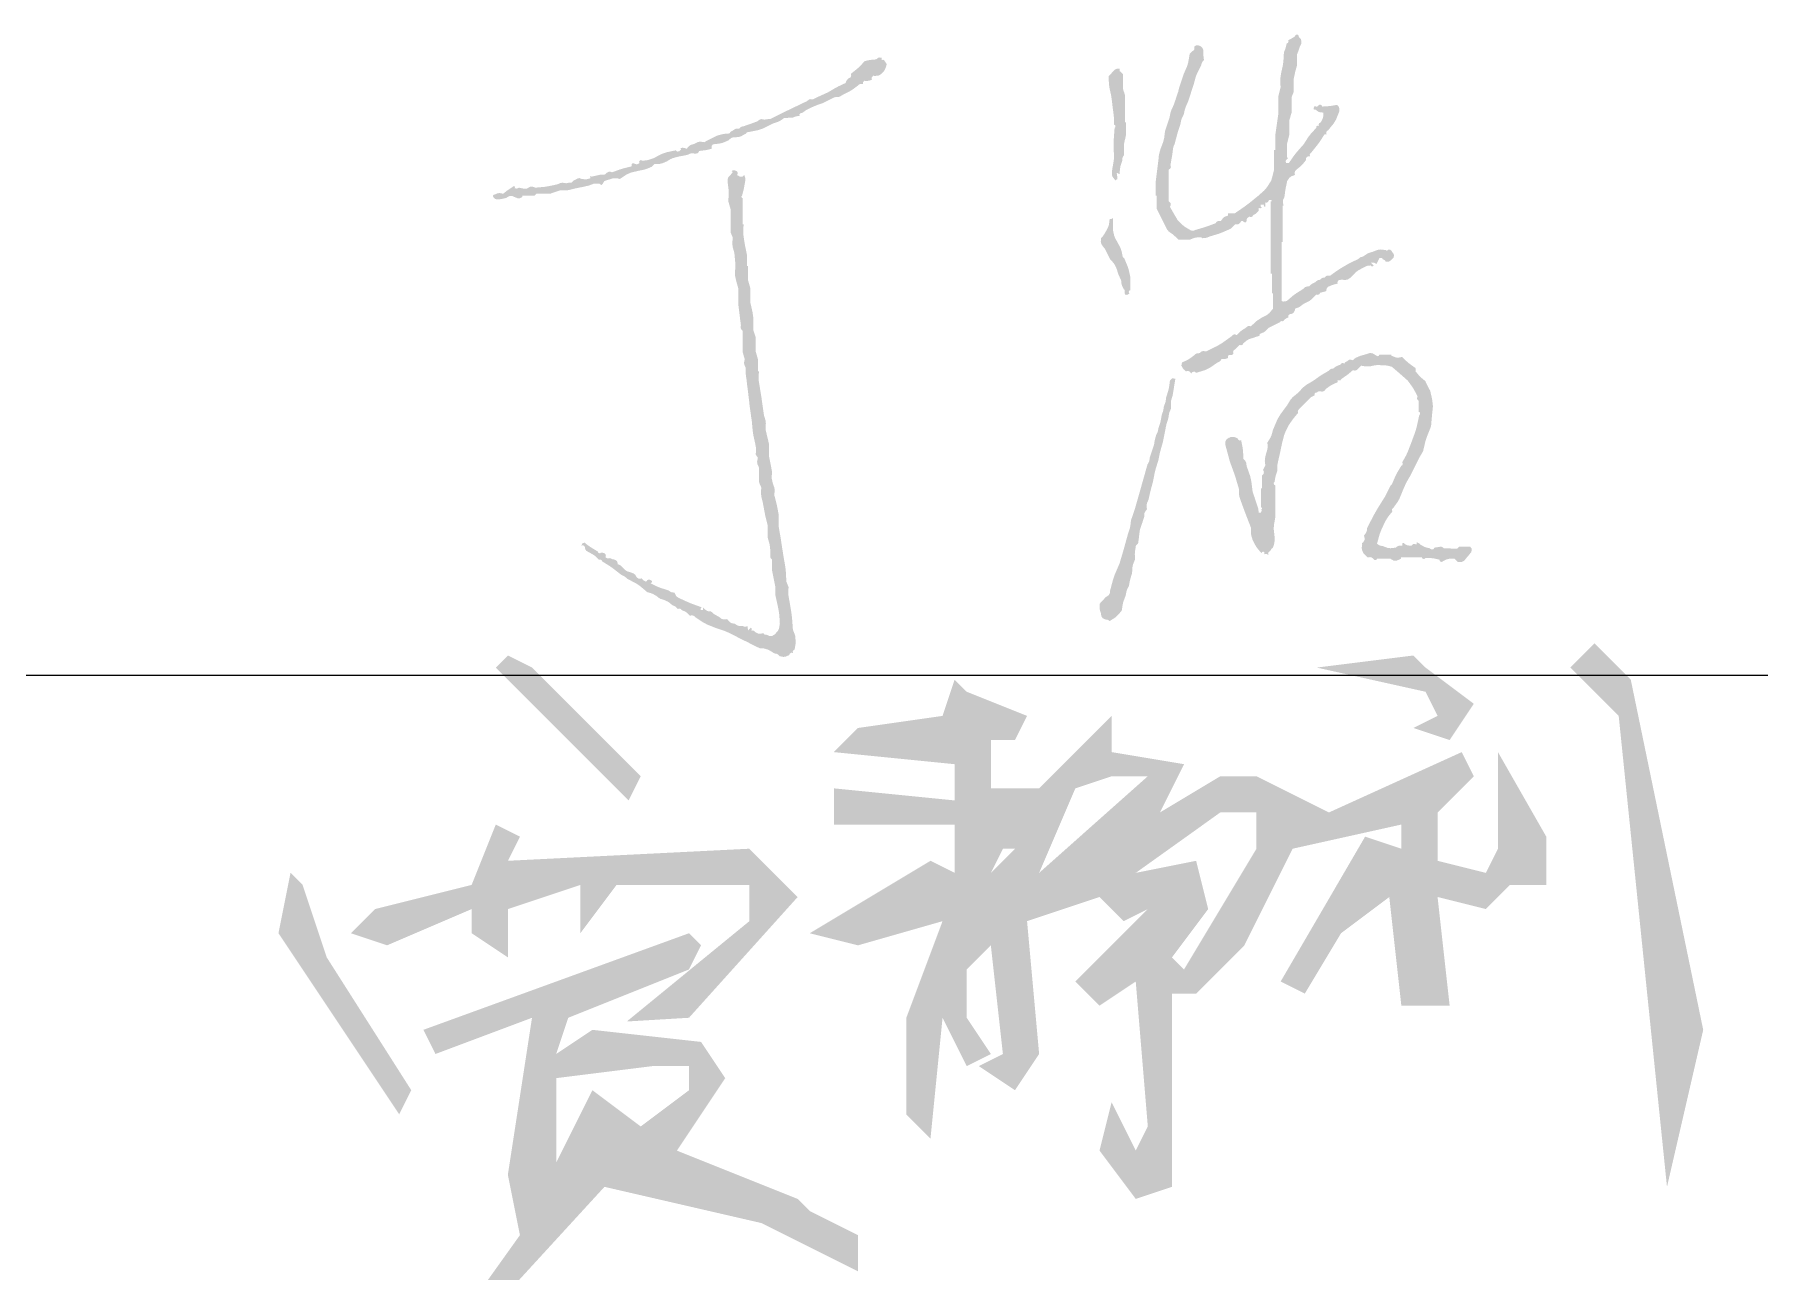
# Model space of a CAD drawing. Extents: x 6128144 to 12201635, y -1670122 to -706096.
# Drawn here: x 6399782 to 6401496, y -749982 to -748753 of the extents above; entities that cross this region are included whole.
import ezdxf

# ---------------------------------------------------------------- set-up
doc = ezdxf.new("R2010")
doc.units = 0
doc.header["$LTSCALE"] = 1000
doc.header["$MEASUREMENT"] = 0
doc.layers.get('0').update_dxf_attribs({"linetype": 'CONTINUOUS'})

msp = doc.modelspace()

# ---------------------------------------------------------------- hatches: boundary and pattern name
h = msp.add_hatch(color=256)
h.dxf.hatch_style = 1
h.paths.add_polyline_path([(6400455.1, -748866.3), (6400454.8, -748864.5), (6400455.1, -748863.3), (6400456.2, -748861.9), (6400462.5, -748861.2), (6400465.6, -748860.5), (6400471.5, -748858.1), (6400474, -748855.9), (6400475.8, -748855.1), (6400479.1, -748854.9), (6400482.5, -748854.5), (6400484.3, -748853.9), (6400487.3, -748852.1), (6400488.5, -748851.6), (6400489.1, -748851.1), (6400490, -748850), (6400500.8, -748847.9), (6400506.2, -748846.1), (6400516.1, -748841.2), (6400520.7, -748839.6), (6400523, -748838.5), (6400527, -748835.8), (6400530.5, -748835.6), (6400532.3, -748835.5), (6400535.7, -748835.3), (6400538.3, -748834.3), (6400539.6, -748834), (6400542.3, -748833.6), (6400542.1, -748832.2), (6400543.1, -748831), (6400544.5, -748830.9), (6400549.4, -748827.6), (6400552.1, -748826.2), (6400557.5, -748823.8), (6400560.5, -748822.6), (6400562.1, -748822.1), (6400565.1, -748821.1), (6400569.9, -748818.7), (6400572.3, -748817.5), (6400577.1, -748815.1), (6400580.8, -748814.9), (6400582.7, -748814.3), (6400585.8, -748812.4), (6400592.7, -748808.9), (6400596, -748806.8), (6400602.2, -748802), (6400603.5, -748802), (6400604.1, -748802), (6400605.4, -748802), (6400605.3, -748800.7), (6400605.6, -748799.8), (6400606.5, -748798.8), (6400609.6, -748798.9), (6400611.2, -748798.7), (6400614.2, -748797.7), (6400613.8, -748795.7), (6400615.4, -748793.8), (6400617.4, -748793.9), (6400620.5, -748793.7), (6400622.1, -748793), (6400624.5, -748791.1), (6400626.4, -748788.8), (6400627.2, -748787.4), (6400628.3, -748784.6), (6400628.8, -748782.7), (6400628.5, -748781.3), (6400627.2, -748779.7), (6400626.5, -748778.4), (6400625.4, -748777.9), (6400624, -748778.1), (6400624, -748777.2), (6400624, -748776.8), (6400624, -748775.9), (6400621.7, -748775.6), (6400620.2, -748776), (6400618.5, -748777.5), (6400613.9, -748777.9), (6400611.6, -748778.2), (6400607.1, -748779.2), (6400602, -748784.6), (6400599.3, -748787.1), (6400593.5, -748791.7), (6400593.6, -748793.9), (6400592.7, -748795.6), (6400590.7, -748796.6), (6400589.4, -748798.1), (6400588.8, -748799), (6400588, -748801), (6400580.9, -748804.3), (6400577.4, -748806.2), (6400570.6, -748810.2), (6400564.5, -748813), (6400561.4, -748814.4), (6400555.3, -748817.3), (6400553.1, -748817), (6400551.6, -748817.4), (6400549.9, -748818.9), (6400535.1, -748826), (6400527.6, -748829.6), (6400512.9, -748836.9), (6400510.7, -748836.9), (6400509.6, -748837), (6400507.4, -748837.4), (6400504.6, -748836.8), (6400502.6, -748837.3), (6400500.3, -748839.1), (6400494.9, -748841.1), (6400492.2, -748842), (6400486.7, -748844), (6400484.8, -748844.3), (6400483.8, -748844.8), (6400482.4, -748846.2), (6400479.6, -748846.3), (6400478.1, -748846.8), (6400475.8, -748848.3), (6400474.3, -748849.1), (6400473.6, -748849.7), (6400472.6, -748851.1), (6400467.7, -748851.5), (6400465.3, -748851.9), (6400460.6, -748853.2), (6400455.4, -748855.8), (6400452.7, -748857.1), (6400447.5, -748859.8), (6400443.6, -748859.2), (6400441.3, -748859.6), (6400437.7, -748861.4), (6400434.3, -748862.5), (6400432.5, -748863.6), (6400430.1, -748866.3), (6400427.6, -748865.5), (6400426.1, -748865.3), (6400423.6, -748865.8), (6400424.2, -748865.9), (6400424.5, -748866.9), (6400424.1, -748867.4), (6400422.8, -748868.9), (6400420.8, -748869.1), (6400419.2, -748867.9), (6400410.2, -748869.8), (6400405.6, -748871.3), (6400397.4, -748875.6), (6400392.8, -748877.2), (6400390.3, -748877.8), (6400385.4, -748878.3), (6400385.4, -748877.8), (6400384.8, -748877.5), (6400384.3, -748877.7), (6400383.3, -748878.2), (6400382.8, -748879.4), (6400383.3, -748880.5), (6400381.4, -748881.6), (6400379.9, -748881.7), (6400377.8, -748881), (6400377, -748880.7), (6400376.2, -748880.9), (6400375.6, -748881.5), (6400375.6, -748882.4), (6400375.6, -748882.9), (6400375.6, -748883.7), (6400367.7, -748885.7), (6400363.7, -748886.9), (6400356, -748889.7), (6400354, -748889), (6400352.5, -748889.2), (6400350.6, -748890.3), (6400348.9, -748891.8), (6400347.4, -748892.2), (6400345.1, -748891.9), (6400341.2, -748892.8), (6400339.3, -748893.2), (6400335.3, -748894.1), (6400335.1, -748893.6), (6400334.7, -748893.5), (6400334.2, -748893.5), (6400334.2, -748894.4), (6400334.2, -748894.8), (6400334.2, -748895.7), (6400330.9, -748896.6), (6400329, -748896.7), (6400325.5, -748896.3), (6400323.5, -748895.5), (6400322, -748895.7), (6400320.1, -748896.8), (6400318.1, -748897.7), (6400317.2, -748898.4), (6400315.7, -748900.1), (6400313.5, -748900.1), (6400312.4, -748900.2), (6400310.3, -748900.6), (6400306.8, -748900.1), (6400304.8, -748900.3), (6400301.6, -748901.7), (6400293, -748903.5), (6400288.6, -748904.2), (6400279.8, -748905), (6400276.5, -748903.9), (6400274.1, -748904.2), (6400271.1, -748906.1), (6400268, -748905.9), (6400266.5, -748905.6), (6400263.5, -748905), (6400261.9, -748905.7), (6400260.8, -748905.9), (6400259.1, -748905.5), (6400259.4, -748904.7), (6400259.2, -748903.9), (6400258.6, -748903.3), (6400254.1, -748906.2), (6400251.9, -748907.7), (6400247.7, -748911), (6400244.2, -748910.3), (6400242.1, -748910.6), (6400238.9, -748912), (6400238, -748912.2), (6400237.4, -748913.3), (6400237.9, -748914.2), (6400238.7, -748915.1), (6400239.2, -748915.5), (6400240, -748916.4), (6400244.2, -748916.5), (6400246.3, -748916.2), (6400250.4, -748915.3), (6400253.8, -748913.4), (6400256.6, -748913.2), (6400260.2, -748914.8), (6400262.7, -748915.7), (6400264.4, -748915.5), (6400266.7, -748914.2), (6400266.7, -748913.8), (6400266.7, -748913.6), (6400266.7, -748913.1), (6400271.5, -748913.1), (6400273.9, -748913.1), (6400278.7, -748913.1), (6400279.6, -748912.3), (6400280, -748911.8), (6400280.9, -748911), (6400286.3, -748911), (6400289, -748911), (6400294.5, -748911), (6400298.4, -748909.6), (6400300.4, -748909), (6400304.3, -748907.7), (6400309.8, -748907.8), (6400312.6, -748907.4), (6400317.9, -748906.1), (6400324, -748904.8), (6400327.1, -748904.2), (6400333.2, -748902.8), (6400337.3, -748901.2), (6400339.7, -748900.9), (6400344.1, -748901.2), (6400344.4, -748902), (6400345.6, -748902.3), (6400346.2, -748901.7), (6400347.1, -748900.4), (6400347.5, -748899.7), (6400348.4, -748898.4), (6400351.7, -748897.3), (6400353.3, -748896.8), (6400356.6, -748895.7), (6400359.4, -748895.6), (6400360.9, -748895.7), (6400363.7, -748896.3), (6400370.6, -748891.8), (6400374.7, -748890), (6400382.7, -748888.1), (6400387.9, -748887.1), (6400390.4, -748886.3), (6400395.2, -748884.3), (6400396.3, -748883.2), (6400396.9, -748882.6), (6400398, -748881.5), (6400403.1, -748881.4), (6400405.8, -748880.8), (6400410.5, -748878.8), (6400414.1, -748876.6), (6400416.2, -748875.7), (6400420.3, -748874.5), (6400424.6, -748873.6), (6400426.8, -748873.2), (6400431.2, -748872.3), (6400434, -748871), (6400435.8, -748870.8), (6400438.8, -748871.2), (6400440.7, -748870.9), (6400441.7, -748870.1), (6400442.6, -748868.5), (6400447.7, -748867.9), (6400450.2, -748867.5)])
h.paths.add_polyline_path([(6400488.3, -748963.5), (6400487.3, -748957.8), (6400486.4, -748951.3), (6400486.3, -748948), (6400486.7, -748941.5), (6400486.3, -748941.5), (6400485.6, -748941.5), (6400485.6, -748931), (6400485.6, -748925.8), (6400485.6, -748915.3), (6400484.8, -748915), (6400484.5, -748913.8), (6400485.1, -748913.1), (6400486.7, -748907.1), (6400487.3, -748904), (6400488.4, -748897.9), (6400488.4, -748895.7), (6400488.1, -748894.5), (6400487.3, -748892.4), (6400485.5, -748894), (6400483.3, -748894.2), (6400481.3, -748893), (6400480.6, -748892.8), (6400480.3, -748891.9), (6400480.7, -748891.4), (6400480.7, -748889.8), (6400480, -748888.7), (6400478.6, -748888.1), (6400477.1, -748887.6), (6400476, -748887.8), (6400474.7, -748888.6), (6400475.4, -748888.8), (6400475.7, -748889.7), (6400475.3, -748890.3), (6400473.9, -748892.1), (6400473.1, -748893), (6400471.5, -748894.6), (6400470.8, -748896.7), (6400470.7, -748897.9), (6400470.9, -748900.1), (6400471.8, -748907.4), (6400471.9, -748911.2), (6400471.5, -748918.6), (6400472.4, -748921.6), (6400472.8, -748923.2), (6400473.7, -748926.2), (6400473.7, -748935.4), (6400473.7, -748939.9), (6400473.7, -748949.1), (6400474.5, -748951.3), (6400475, -748952.3), (6400475.8, -748954.5), (6400475.5, -748960.6), (6400475.8, -748963.9), (6400477.5, -748969.8), (6400478.3, -748978.4), (6400478.5, -748982.8), (6400478, -748991.6), (6400479.1, -748996.8), (6400479.8, -748999.5), (6400481.3, -749004.6), (6400481.3, -749010.7), (6400481.3, -749013.8), (6400481.3, -749019.9), (6400481.5, -749021.6), (6400481.6, -749022.5), (6400481.8, -749024.2), (6400482.7, -749031.2), (6400483.1, -749034.7), (6400484, -749041.7), (6400483.6, -749043.9), (6400484.1, -749045.4), (6400485.6, -749047.1), (6400485.6, -749055.4), (6400485.6, -749059.5), (6400485.6, -749067.8), (6400486.5, -749070.8), (6400486.9, -749072.4), (6400487.8, -749075.4), (6400487.1, -749078.9), (6400487.4, -749081), (6400488.9, -749084.1), (6400488.9, -749086.7), (6400488.9, -749088), (6400488.9, -749090.7), (6400489.1, -749092.4), (6400489.2, -749093.3), (6400489.5, -749095), (6400490.3, -749102), (6400490.8, -749105.5), (6400491.6, -749112.4), (6400492.1, -749116.4), (6400492.3, -749118.3), (6400492.7, -749122.2), (6400493.6, -749128.3), (6400494, -749131.4), (6400494.9, -749137.5), (6400495.7, -749146.3), (6400496.3, -749150.7), (6400498.2, -749159.3), (6400499, -749163.6), (6400499.1, -749165.8), (6400498.7, -749170.2), (6400499.6, -749171.5), (6400500, -749172.1), (6400500.9, -749173.4), (6400500.1, -749177.3), (6400500.4, -749179.6), (6400502, -749183.2), (6400502, -749188.9), (6400502, -749191.7), (6400502, -749197.4), (6400502.8, -749199.6), (6400503.3, -749200.7), (6400504.2, -749202.8), (6400504, -749209), (6400504.3, -749212.1), (6400505.8, -749218.1), (6400507.5, -749227.3), (6400508.4, -749231.9), (6400510.7, -749241), (6400510.7, -749245.8), (6400510.7, -749248.2), (6400510.7, -749252.9), (6400512.5, -749259.3), (6400513, -749262.7), (6400513.4, -749269.3), (6400513.1, -749271.5), (6400513.5, -749273), (6400515, -749274.7), (6400515, -749279.1), (6400515, -749281.3), (6400515, -749285.6), (6400516.3, -749292.2), (6400517, -749295.4), (6400518.3, -749302), (6400518.1, -749308.1), (6400518.5, -749311.2), (6400519.9, -749317.2), (6400521.6, -749325.6), (6400522.2, -749329.9), (6400522.7, -749338.4), (6400521.9, -749343), (6400520.8, -749345.3), (6400517.8, -749348.8), (6400515, -749350.5), (6400512.6, -749350.6), (6400509.6, -749349.3), (6400508.1, -749349.3), (6400507.2, -749348.8), (6400506.3, -749347.7), (6400503.1, -749348.3), (6400501.1, -749348.1), (6400498.2, -749346.6), (6400497.2, -749345.4), (6400495.8, -749345), (6400494.4, -749345.5), (6400494.9, -749344.3), (6400494.7, -749343.2), (6400493.8, -749342.3), (6400492.7, -749343.3), (6400492.2, -749343.9), (6400491.1, -749345), (6400490.9, -749343.4), (6400490.8, -749342.7), (6400490.4, -749340.5), (6400489.2, -749341.2), (6400487.7, -749341.3), (6400485.6, -749340.6), (6400482.5, -749340.6), (6400480.7, -749340.1), (6400478, -749338.4), (6400474.9, -749337.8), (6400473.2, -749336.9), (6400470.9, -749334.6), (6400470.8, -749334), (6400469.8, -749333.7), (6400469.3, -749334.1), (6400466.3, -749333.9), (6400464.6, -749333.3), (6400462.2, -749331.4), (6400458.7, -749329.6), (6400457, -749328.5), (6400454.1, -749325.9), (6400451.8, -749326), (6400450.5, -749325.6), (6400448.6, -749324.3), (6400447.7, -749323.4), (6400447.3, -749323), (6400446.4, -749322.1), (6400446.4, -749323.2), (6400446.4, -749323.7), (6400446.4, -749324.8), (6400445.6, -749324.8), (6400445.1, -749324.8), (6400444.3, -749324.8), (6400443.8, -749323.7), (6400444.3, -749322.6), (6400445.3, -749322.1), (6400435.6, -749318.6), (6400430.8, -749316.6), (6400421.4, -749312.3), (6400419.7, -749310.7), (6400419, -749309.6), (6400418.1, -749307.4), (6400415.6, -749307.2), (6400414.2, -749306.7), (6400412.1, -749305.2), (6400404.7, -749302.9), (6400401.1, -749301.5), (6400394.2, -749298.1), (6400395.2, -749297.6), (6400395.7, -749296.5), (6400395.2, -749295.4), (6400393.6, -749294.7), (6400392.6, -749294.5), (6400390.9, -749294.9), (6400390.7, -749295.8), (6400389.6, -749296.4), (6400388.7, -749296), (6400387.2, -749295.2), (6400386.5, -749294.6), (6400385.4, -749293.2), (6400383.5, -749293.7), (6400382.1, -749293.4), (6400380.5, -749292.2), (6400378.9, -749289.6), (6400377.4, -749288.4), (6400374.5, -749287.3), (6400371.2, -749286.3), (6400369.5, -749285.3), (6400366.9, -749282.9), (6400365.1, -749280.9), (6400363.9, -749280.1), (6400361.5, -749279.1), (6400361.3, -749277), (6400360.5, -749275.8), (6400358.8, -749274.7), (6400356.7, -749274.3), (6400355.7, -749273.9), (6400353.9, -749273.1), (6400352.1, -749273.4), (6400351.1, -749273.3), (6400349.5, -749272.5), (6400349.8, -749270.8), (6400349.5, -749269.6), (6400348.4, -749268.2), (6400347.1, -749267.9), (6400346.5, -749267.8), (6400345.1, -749267.6), (6400344, -749268.4), (6400342.3, -749267.9), (6400341.9, -749266.6), (6400337, -749263.7), (6400334.6, -749262.2), (6400329.9, -749258.9), (6400328.8, -749257.8), (6400326.8, -749258.1), (6400326.1, -749259.5), (6400325.7, -749259.7), (6400325.5, -749260.1), (6400325.5, -749260.6), (6400326.9, -749260.4), (6400327.8, -749260.7), (6400328.8, -749261.7), (6400329.3, -749264.3), (6400330.3, -749265.8), (6400332.6, -749267.1), (6400337.1, -749269.6), (6400339.3, -749271.1), (6400343, -749274.7), (6400344.4, -749274.5), (6400345.6, -749275.1), (6400346.2, -749276.4), (6400353.9, -749281.2), (6400357.6, -749283.9), (6400364.7, -749289.4), (6400367.5, -749290.9), (6400368.9, -749291.7), (6400371.3, -749293.8), (6400379.6, -749298.1), (6400383.6, -749300.8), (6400390.9, -749306.9), (6400394.7, -749308), (6400396.6, -749308.8), (6400400.1, -749310.7), (6400402.6, -749312.8), (6400404.1, -749313.6), (6400407.2, -749314.5), (6400411, -749316.2), (6400412.8, -749317.3), (6400415.9, -749319.9), (6400418.4, -749321), (6400419.5, -749321.8), (6400421.4, -749323.7), (6400422.9, -749323.2), (6400424.2, -749323.6), (6400425.2, -749324.8), (6400428.8, -749326.3), (6400430.6, -749327.5), (6400433.4, -749330.3), (6400435.6, -749330), (6400437.1, -749330.4), (6400438.8, -749331.9), (6400446.2, -749336.8), (6400450.2, -749339), (6400458.4, -749342.3), (6400468.3, -749345.7), (6400473.1, -749347.8), (6400482.4, -749352.6), (6400490.7, -749356.7), (6400494.8, -749358.8), (6400503.1, -749362.9), (6400506.1, -749362.8), (6400507.8, -749363.1), (6400510.7, -749364), (6400513.4, -749365.4), (6400514.7, -749366.2), (6400517.2, -749367.8), (6400519.6, -749368.2), (6400520.9, -749368.9), (6400522.7, -749370.6), (6400526.3, -749371.3), (6400528.5, -749371), (6400531.9, -749369.5), (6400532.7, -749367.9), (6400534, -749367.2), (6400535.7, -749367.3), (6400535.5, -749365.9), (6400536.1, -749364.7), (6400537.4, -749364), (6400538.3, -749358.4), (6400538.4, -749355.5), (6400537.9, -749349.9), (6400537, -749347.7), (6400536.6, -749346.6), (6400535.7, -749344.4), (6400534.8, -749332.2), (6400534, -749326.1), (6400531.9, -749313.9), (6400531.1, -749309.2), (6400531, -749306.7), (6400531.4, -749302), (6400530.5, -749299.8), (6400530.1, -749298.7), (6400529.2, -749296.5), (6400528.7, -749286.9), (6400528.2, -749282), (6400526.5, -749272.5), (6400524.6, -749260.3), (6400523.7, -749254.2), (6400521.6, -749242.1), (6400521.6, -749237.3), (6400521.6, -749234.9), (6400521.6, -749230.1), (6400520.1, -749222.2), (6400519.2, -749218.2), (6400517.2, -749210.5), (6400517.6, -749205.6), (6400517.2, -749203), (6400515.6, -749198.5), (6400514.7, -749194.2), (6400514.6, -749191.9), (6400515, -749187.6), (6400513.8, -749181.1), (6400513.1, -749177.8), (6400511.8, -749171.3), (6400511.8, -749166.5), (6400511.8, -749164.1), (6400511.8, -749159.3), (6400510.5, -749153.6), (6400509.8, -749150.8), (6400508.5, -749145.1), (6400508.8, -749139.4), (6400508.5, -749136.4), (6400506.9, -749131), (6400505.2, -749119.2), (6400504.4, -749113.3), (6400502.5, -749101.6), (6400501.6, -749096), (6400501.5, -749093), (6400502, -749087.4), (6400501.5, -749087.4), (6400500.9, -749087.4), (6400500.9, -749082.6), (6400500.9, -749080.2), (6400500.9, -749075.4), (6400500, -749072.4), (6400499.6, -749070.8), (6400498.7, -749067.8), (6400498.7, -749062.1), (6400498.7, -749059.3), (6400498.7, -749053.6), (6400497.8, -749051), (6400497.4, -749049.7), (6400496.5, -749047.1), (6400496.5, -749042.3), (6400496.5, -749039.9), (6400496.5, -749035.1), (6400495.5, -749028.5), (6400494.8, -749025.3), (6400493.3, -749018.8), (6400493.3, -749013.1), (6400493.3, -749010.3), (6400493.3, -749004.6), (6400492.4, -749001.6), (6400492, -749000), (6400491.1, -748997), (6400491.1, -748991.3), (6400491.1, -748988.5), (6400491.1, -748982.8), (6400490.6, -748982.8), (6400490, -748982.8), (6400490, -748978.5), (6400490, -748976.3), (6400490, -748971.9), (6400488.9, -748966.3)])
h.paths.add_polyline_path([(6400899, -749175.6), (6400900.4, -749168.6), (6400901.3, -749165.1), (6400903.3, -749158.2), (6400904.2, -749153.8), (6400904.6, -749151.7), (6400905.5, -749147.3), (6400906.5, -749142), (6400907.1, -749139.4), (6400908.8, -749134.2), (6400909.4, -749130.2), (6400909.9, -749128.2), (6400911.5, -749124.4), (6400911.3, -749119.2), (6400911.6, -749116.4), (6400913.1, -749111.4), (6400914.2, -749104.8), (6400914.7, -749101.6), (6400915.8, -749095), (6400914.6, -749094.7), (6400913.9, -749094.6), (6400912.6, -749094.5), (6400911.7, -749095.3), (6400911.3, -749095.8), (6400910.4, -749096.7), (6400909.5, -749103.5), (6400908.7, -749106.9), (6400906.6, -749113.5), (6400906.2, -749117.1), (6400905.7, -749118.9), (6400904.4, -749122.2), (6400903.9, -749125.8), (6400903.4, -749127.6), (6400902.2, -749131), (6400901.3, -749136.3), (6400900.7, -749138.9), (6400899, -749144), (6400898.5, -749146.7), (6400898, -749148.1), (6400896.8, -749150.6), (6400895.7, -749154.4), (6400895.2, -749156.4), (6400894.6, -749160.4), (6400892.9, -749165.6), (6400892, -749168.2), (6400890.3, -749173.4), (6400890, -749176.2), (6400889.5, -749177.6), (6400888.1, -749180), (6400883.3, -749197), (6400880.9, -749205.5), (6400876.1, -749222.4), (6400874.4, -749227.7), (6400873.5, -749230.3), (6400871.7, -749235.5), (6400871.1, -749240.6), (6400870.6, -749243.2), (6400869, -749248), (6400865.6, -749260.3), (6400863.9, -749266.4), (6400860.3, -749278.5), (6400855.8, -749288.9), (6400853.9, -749294.3), (6400851, -749305.2), (6400850.6, -749308.3), (6400849.4, -749310.1), (6400846.7, -749311.8), (6400844.3, -749314.4), (6400843.1, -749315.7), (6400840.7, -749318.3), (6400840.4, -749322.2), (6400840.7, -749324.3), (6400841.8, -749328.1), (6400842.3, -749331), (6400843.5, -749332.7), (6400846.1, -749334.1), (6400848, -749334.2), (6400849, -749334.6), (6400850.5, -749335.7), (6400855.8, -749332.3), (6400858.3, -749330.1), (6400862.5, -749325.4), (6400863.4, -749319.4), (6400864.1, -749316.4), (6400866.3, -749310.7), (6400867.1, -749306.6), (6400867.7, -749304.6), (6400869.6, -749300.9), (6400870.6, -749295.6), (6400871.3, -749293), (6400872.8, -749287.8), (6400873.1, -749282.5), (6400873.6, -749279.7), (6400875.6, -749274.7), (6400875.5, -749269), (6400875.7, -749266.2), (6400876.6, -749260.6), (6400877.5, -749259.7), (6400877.9, -749259.3), (6400878.8, -749258.4), (6400879.5, -749253.2), (6400879.8, -749250.6), (6400880.5, -749245.3), (6400882.2, -749240.1), (6400883.1, -749237.5), (6400884.8, -749232.3), (6400884.9, -749229), (6400885.6, -749227.2), (6400887.5, -749224.6), (6400887.2, -749220.7), (6400887.6, -749218.5), (6400889.2, -749214.8), (6400890.7, -749207.8), (6400891.6, -749204.3), (6400893.5, -749197.4), (6400895.2, -749188.6), (6400896.3, -749184.2)])
h.paths.add_polyline_path([(6401015, -749233.3), (6401015, -749220.3), (6401015, -749213.7), (6401015, -749200.7), (6401013.8, -749200), (6401013.5, -749198.4), (6401014.4, -749197.4), (6401015.1, -749193), (6401015.7, -749190.7), (6401017.1, -749186.5), (6401017.1, -749182.1), (6401017.3, -749179.9), (6401018.2, -749175.6), (6401019.8, -749168.6), (6401020.5, -749165.2), (6401022, -749158.2), (6401023.9, -749151), (6401025.3, -749147.4), (6401028.6, -749140.8), (6401032.1, -749135.8), (6401033.9, -749133.4), (6401037.8, -749128.8), (6401037.5, -749127.5), (6401037.6, -749126.6), (6401038.4, -749125.5), (6401043.4, -749120.5), (6401045.9, -749118), (6401050.9, -749113), (6401052.2, -749112.3), (6401052.9, -749112), (6401054.2, -749111.4), (6401054, -749110), (6401055, -749108.8), (6401056.3, -749108.6), (6401057.3, -749107.7), (6401058.2, -749107.4), (6401059.6, -749107.5), (6401062.2, -749107.6), (6401063.9, -749106.8), (6401065.6, -749104.8), (6401069.9, -749101.8), (6401072.2, -749100.5), (6401077, -749098.3), (6401077, -749097.4), (6401077, -749097), (6401077, -749096.1), (6401078.5, -749096.6), (6401079.9, -749096.3), (6401080.9, -749095), (6401085.6, -749091.8), (6401087.9, -749090.1), (6401092.3, -749086.3), (6401094.2, -749086.8), (6401095.6, -749086.5), (6401097.2, -749085.2), (6401098.5, -749083.9), (6401099.2, -749083.3), (6401100.5, -749081.9), (6401104.1, -749082.5), (6401106, -749082.6), (6401109.7, -749082.5), (6401114, -749081.5), (6401116.2, -749081.3), (6401120.6, -749081.4), (6401124.8, -749081.6), (6401126.9, -749081.9), (6401131, -749083), (6401137.3, -749088.4), (6401140.5, -749091.2), (6401146.7, -749096.7), (6401151.1, -749102.7), (6401153.1, -749105.9), (6401156.5, -749112.4), (6401155.9, -749114.1), (6401156.3, -749115.7), (6401157.6, -749116.8), (6401157.6, -749121.2), (6401157.6, -749123.3), (6401157.6, -749127.7), (6401158.8, -749128.3), (6401159.1, -749130), (6401158.2, -749131), (6401155.6, -749143), (6401153.8, -749148.9), (6401149.5, -749160.4), (6401146.7, -749167.6), (6401145.1, -749171.1), (6401141.3, -749177.8), (6401141.8, -749179.3), (6401141.4, -749180.6), (6401140.2, -749181.6), (6401136.5, -749187.7), (6401134.8, -749190.9), (6401132, -749197.4), (6401131.5, -749198.9), (6401131, -749199.6), (6401129.9, -749200.7), (6401127.7, -749205), (6401126.6, -749207.2), (6401124.4, -749211.6), (6401116.7, -749223.9), (6401113.1, -749230.2), (6401106.4, -749243.1), (6401106, -749246.4), (6401105.2, -749248.1), (6401103.2, -749250.8), (6401104, -749253.5), (6401103.7, -749255.4), (6401102.1, -749257.8), (6401101.4, -749258), (6401101.1, -749258.9), (6401101.5, -749259.5), (6401101, -749263), (6401101.3, -749265), (6401102.6, -749268.2), (6401104.4, -749269.9), (6401105.2, -749270.8), (6401107, -749272.5), (6401109.4, -749272.1), (6401111.1, -749272.6), (6401113, -749274.2), (6401114, -749275.1), (6401115.6, -749274.8), (6401116.2, -749273.6), (6401121.5, -749273.6), (6401124.1, -749273.6), (6401129.3, -749273.6), (6401132.7, -749275.6), (6401135.5, -749275.7), (6401139.1, -749274.2), (6401139.8, -749273.8), (6401140.1, -749273.3), (6401140.2, -749272.5), (6401148.5, -749272.5), (6401152.6, -749272.5), (6401160.9, -749272.5), (6401161.5, -749273.7), (6401163.2, -749274), (6401164.2, -749273.1), (6401169.9, -749273.1), (6401172.8, -749273.4), (6401178.3, -749274.7), (6401178.6, -749275.9), (6401179.3, -749276.7), (6401180.5, -749276.9), (6401185.1, -749274.5), (6401187.9, -749273.8), (6401193, -749273.6), (6401194.3, -749274.9), (6401195, -749275.6), (6401196.3, -749276.9), (6401198.9, -749277.1), (6401200.4, -749276.9), (6401202.8, -749275.8), (6401205.6, -749272.3), (6401207.1, -749270.6), (6401209.9, -749267.1), (6401210.4, -749264.9), (6401210.1, -749263.5), (6401208.8, -749261.7), (6401204.5, -749261.7), (6401202.3, -749261.7), (6401197.9, -749261.7), (6401197.1, -749262.5), (6401196.6, -749263), (6401195.8, -749263.8), (6401190.5, -749263.6), (6401187.9, -749263.5), (6401182.7, -749263.3), (6401180.9, -749262), (6401179.4, -749261.7), (6401177.2, -749262.2), (6401175.7, -749262.3), (6401174.9, -749262.4), (6401173.4, -749262.7), (6401172.2, -749264.3), (6401170.1, -749264.5), (6401168.5, -749263.3), (6401164.9, -749262.5), (6401163.1, -749261.8), (6401159.8, -749260), (6401158.3, -749258.6), (6401157.4, -749258.1), (6401155.5, -749257.3), (6401155.5, -749258.2), (6401155.5, -749258.6), (6401155.5, -749259.5), (6401154.2, -749259.2), (6401153.5, -749259.1), (6401152.2, -749258.9), (6401151.5, -749259.6), (6401151.2, -749259.9), (6401150.6, -749260.6), (6401147.7, -749260.6), (6401146.1, -749260.3), (6401143.5, -749258.9), (6401142.9, -749258.2), (6401142.1, -749258), (6401141.3, -749258.4), (6401141.3, -749259.3), (6401141.3, -749259.7), (6401141.3, -749260.6), (6401138.5, -749260.6), (6401137, -749261.1), (6401134.8, -749262.7), (6401129.5, -749263.3), (6401126.6, -749262.9), (6401121.7, -749261.1), (6401119.4, -749260.7), (6401118.2, -749260.2), (6401116.2, -749258.9), (6401118.7, -749249.7), (6401120.4, -749245.2), (6401124.4, -749236.6), (6401126.9, -749232.5), (6401128.4, -749230.5), (6401131.5, -749226.8), (6401131, -749225.3), (6401131.4, -749224), (6401132.6, -749223), (6401136.8, -749217.1), (6401138.6, -749213.9), (6401141.3, -749207.2), (6401144.2, -749200.5), (6401145.8, -749197.2), (6401149.5, -749190.9), (6401151.6, -749186.5), (6401152.7, -749184.3), (6401154.9, -749180), (6401157.6, -749174.7), (6401159, -749172), (6401162, -749166.9), (6401164.3, -749157.1), (6401165.9, -749152.3), (6401169.6, -749142.9), (6401170, -749141.2), (6401170.1, -749140.3), (6401170.2, -749138.6), (6401170.8, -749132), (6401171.1, -749128.8), (6401171.8, -749122.2), (6401171.1, -749116.1), (6401170.5, -749113), (6401169.1, -749107), (6401167.1, -749103.1), (6401166.1, -749101.1), (6401164.2, -749097.2), (6401159.9, -749093.6), (6401157.9, -749091.6), (6401154.4, -749087.4), (6401154.8, -749085.6), (6401154.3, -749084.1), (6401152.7, -749083), (6401147.9, -749079.5), (6401145.6, -749077.5), (6401141.3, -749073.2), (6401137.2, -749074), (6401134.8, -749073.7), (6401130.3, -749071.9), (6401130.4, -749071.1), (6401125.6, -749071.1), (6401123.2, -749071.1), (6401118.4, -749071.1), (6401117.8, -749072.2), (6401116.1, -749072.5), (6401115.2, -749071.6), (6401111.8, -749069.6), (6401109.1, -749069.3), (6401105.4, -749070.5), (6401101.4, -749071.6), (6401099.4, -749072.2), (6401095.6, -749073.8), (6401094.1, -749074.7), (6401093.5, -749075.3), (6401092.3, -749076.5), (6401089.9, -749075.8), (6401088.3, -749076.1), (6401086.3, -749077.6), (6401085, -749078.2), (6401084.4, -749078.7), (6401083.6, -749079.8), (6401082.1, -749079.2), (6401080.8, -749079.6), (6401079.8, -749080.9), (6401076.7, -749082), (6401075.3, -749082.7), (6401072.7, -749084.7), (6401070.8, -749085), (6401069.7, -749085.5), (6401068.3, -749086.9), (6401062.1, -749090.5), (6401059, -749092.5), (6401053.1, -749096.7), (6401046.2, -749100.8), (6401042.9, -749103.4), (6401037.3, -749109.2), (6401032.4, -749113.2), (6401030.2, -749115.7), (6401026.9, -749121.2), (6401020.2, -749130.2), (6401017.2, -749135.3), (6401012.8, -749145.7), (6401011.4, -749150.9), (6401010.2, -749153.6), (6401007.3, -749158.2), (6401007.5, -749163), (6401007.1, -749165.5), (6401005.7, -749170.2), (6401004.8, -749174.4), (6401004.7, -749176.7), (6401005.2, -749181.1), (6401004.3, -749182.8), (6401003.9, -749183.7), (6401003, -749185.4), (6401003.8, -749187.5), (6401003.5, -749189.3), (6401001.9, -749190.9), (6401001.9, -749196.1), (6401001.9, -749198.7), (6401001.9, -749203.9), (6401000.8, -749203.9), (6401000.8, -749211.3), (6401000.8, -749215), (6401000.8, -749222.4), (6401001.6, -749222.8), (6401001.9, -749224), (6401001.3, -749224.6), (6401001.5, -749225.9), (6401001.3, -749226.7), (6401000.8, -749227.9), (6400999.9, -749227.9), (6400999.5, -749227.9), (6400998.6, -749227.9), (6400998.3, -749224.8), (6400998, -749223.2), (6400997, -749220.3), (6400995.2, -749215), (6400994.4, -749212.4), (6400992.6, -749207.2), (6400991.3, -749196.8), (6400990.1, -749191.5), (6400986.6, -749181.6), (6400986.3, -749178.5), (6400985.5, -749176.8), (6400983.4, -749174.5), (6400983.1, -749167.1), (6400982.6, -749163.3), (6400981.2, -749156), (6400979.8, -749156.3), (6400978.6, -749155.7), (6400977.9, -749154.4), (6400975.1, -749153), (6400973.4, -749152.6), (6400970.3, -749152.7), (6400970.3, -749153.2), (6400969.6, -749153.5), (6400969.2, -749153.3), (6400966.6, -749155.2), (6400965.6, -749157.2), (6400965.4, -749160.4), (6400967.2, -749166.9), (6400968.1, -749170.2), (6400969.8, -749176.7), (6400973.8, -749187.7), (6400975.7, -749193.3), (6400979, -749204.5), (6400979, -749209.1), (6400979.3, -749211.5), (6400980.7, -749215.9), (6400984.7, -749226.8), (6400986.8, -749232.3), (6400991, -749243.1), (6400990.9, -749248), (6400991.2, -749250.5), (6400992.6, -749255.1), (6400995.5, -749260.7), (6400997.3, -749263.4), (6401001.3, -749268.2), (6401001.8, -749267.1), (6401003, -749266.7), (6401004.1, -749267.1), (6401004.1, -749268), (6401004.1, -749268.4), (6401004.1, -749269.3), (6401005.8, -749268.9), (6401007, -749269.2), (6401008.4, -749270.4), (6401008, -749268.6), (6401008.5, -749267.1), (6401010.1, -749266), (6401010.9, -749264.5), (6401011.4, -749263.8), (6401012.8, -749262.7), (6401014.1, -749258.5), (6401014.4, -749256.3), (6401014.4, -749251.9), (6401013.6, -749244.5), (6401013.7, -749240.6)])
h.paths.add_polyline_path([(6400973.7, -749066.7), (6400975.2, -749065.6), (6400976.9, -749063.9), (6400977.8, -749063), (6400979.6, -749061.3), (6400981.2, -749061.6), (6400982.5, -749061.1), (6400983.4, -749059.6), (6400986.8, -749056.8), (6400988.9, -749055.6), (6400993.2, -749054.2), (6400995.8, -749053.3), (6400997.1, -749052.9), (6400999.7, -749052), (6400999.7, -749051.3), (6400999.7, -749050.4), (6401003.6, -749048.7), (6401005.5, -749047.4), (6401008.4, -749044.4), (6401012.8, -749042.2), (6401015, -749041.1), (6401019.3, -749038.9), (6401020, -749038.5), (6401020.3, -749038.1), (6401020.4, -749037.3), (6401021.9, -749037.8), (6401023.2, -749037.4), (6401024.2, -749036.2), (6401025.6, -749035.1), (6401026.4, -749034.6), (6401028, -749034), (6401027.9, -749032.7), (6401028.2, -749031.8), (6401029.1, -749030.8), (6401031.7, -749030.3), (6401033.2, -749029.3), (6401034.6, -749026.9), (6401034.6, -749026.3), (6401034.6, -749025.3), (6401038.3, -749023.9), (6401040.1, -749022.9), (6401043.3, -749020.4), (6401048.9, -749017.7), (6401051.5, -749015.7), (6401055.8, -749011.2), (6401057.4, -749011.5), (6401058.8, -749011), (6401059.6, -749009.5), (6401062, -749008.8), (6401063.2, -749008.5), (6401065.6, -749007.9), (6401066.2, -749005.2), (6401067.4, -749003.6), (6401070, -749002.4), (6401072.7, -749001.4), (6401074.2, -749001), (6401077, -749000.3), (6401076.9, -748998.9), (6401077.2, -748998), (6401078.1, -748997), (6401079.8, -748996.6), (6401081.4, -748996.5), (6401085, -748996.7), (6401087.1, -748996.2), (6401090.1, -748994.3), (6401094.8, -748989.3), (6401097.7, -748987.1), (6401103.7, -748983.9), (6401105.9, -748982.8), (6401107.2, -748982.5), (6401109.7, -748982.3), (6401110.6, -748983.2), (6401112.1, -748983.2), (6401113, -748982.3), (6401111.9, -748981.2), (6401111.3, -748980.7), (6401110.3, -748979.6), (6401112.5, -748979.5), (6401113.7, -748979.7), (6401115.7, -748980.7), (6401116.8, -748978.5), (6401117.4, -748977.4), (6401118.4, -748975.2), (6401119.9, -748974.7), (6401121.2, -748975.1), (6401122.2, -748976.3), (6401123.5, -748976.9), (6401124.1, -748977.4), (6401125, -748978.5), (6401127.2, -748978.6), (6401128.5, -748978.2), (6401130.4, -748976.8), (6401131.3, -748976), (6401131.7, -748975.5), (6401132.6, -748974.7), (6401133.1, -748972.5), (6401132.8, -748971), (6401131.5, -748969.2), (6401130.4, -748967.5), (6401129.2, -748966.7), (6401127.1, -748966.5), (6401126.8, -748967.3), (6401125.6, -748967.6), (6401125, -748967), (6401119.7, -748966.4), (6401116.8, -748966.8), (6401111.9, -748968.7), (6401107.7, -748970), (6401105.7, -748971.1), (6401102.1, -748973.6), (6401100.2, -748973.9), (6401099.2, -748974.4), (6401097.7, -748975.8), (6401093.4, -748977.9), (6401091.2, -748979), (6401086.8, -748981.2), (6401079.7, -748985.4), (6401076.2, -748987.7), (6401069.4, -748992.6), (6401067.2, -748992.3), (6401065.7, -748992.8), (6401064, -748994.3), (6401062.1, -748994.6), (6401061, -748995.1), (6401059.6, -748996.5), (6401057.7, -748996.8), (6401056.7, -748997.3), (6401055.3, -748998.6), (6401052.5, -749000.1), (6401051.1, -749000.9), (6401048.7, -749003), (6401046.1, -749003.3), (6401044.7, -749003.9), (6401042.7, -749005.7), (6401035.9, -749010), (6401032.6, -749012.4), (6401026.4, -749017.7), (6401024.9, -749017.9), (6401024.1, -749018), (6401022.6, -749018.2), (6401022.3, -749017.8), (6401022, -749017.6), (6401021.5, -749017.7), (6401021.5, -748994.2), (6401021.5, -748982.4), (6401021.5, -748958.9), (6401022.6, -748958.9), (6401022.6, -748944.5), (6401022.6, -748937.3), (6401022.6, -748922.9), (6401023.1, -748922.9), (6401023.4, -748922.3), (6401023.1, -748921.8), (6401022.6, -748918.8), (6401022.9, -748917), (6401024.2, -748914.2), (6401025, -748907.9), (6401025.6, -748904.7), (6401026.9, -748898.4), (6401029.1, -748895.2), (6401030.9, -748893.8), (6401034.6, -748892.4), (6401034.3, -748890.2), (6401034.7, -748888.7), (6401036.2, -748887), (6401040.3, -748883.8), (6401042.2, -748881.9), (6401045.5, -748877.7), (6401045.7, -748875.4), (6401047.5, -748873.8), (6401049.8, -748873.9), (6401049.3, -748872.4), (6401049.7, -748871.1), (6401050.9, -748870.1), (6401056.4, -748863.2), (6401059.1, -748859.6), (6401064, -748852.1), (6401064.8, -748852.1), (6401065.3, -748852.1), (6401066.1, -748852.1), (6401065.7, -748850.3), (6401066.3, -748848.8), (6401067.8, -748847.8), (6401073.2, -748841.1), (6401075.5, -748837.3), (6401078.7, -748829.3), (6401078.9, -748827.3), (6401078.8, -748826.2), (6401078.1, -748824.4), (6401077.5, -748823.7), (6401077.1, -748823.4), (6401076.5, -748822.7), (6401070.7, -748823.7), (6401067.7, -748824), (6401061.8, -748824.4), (6401061.1, -748823.1), (6401060, -748822.5), (6401058.5, -748822.7), (6401057.4, -748824.1), (6401055.8, -748824.5), (6401054.2, -748823.8), (6401053.4, -748825.4), (6401053.3, -748826.5), (6401053.5, -748827.6), (6401054.7, -748827.2), (6401055.3, -748827.6), (6401057.9, -748829.5), (6401059.7, -748830.1), (6401062.9, -748830.4), (6401062.7, -748834.4), (6401062.1, -748836.6), (6401060.2, -748840.2), (6401058.9, -748840.8), (6401058.3, -748842), (6401058.5, -748843.4), (6401057.1, -748843.3), (6401055.9, -748844.2), (6401055.8, -748845.6), (6401050.2, -748851.7), (6401047.7, -748855), (6401043.3, -748861.9), (6401037, -748869), (6401034, -748872.7), (6401028.6, -748880.5), (6401027.5, -748880.5), (6401026.9, -748880.5), (6401025.9, -748880.5), (6401025.4, -748878.7), (6401026, -748877.2), (6401027.5, -748876.1), (6401027.7, -748875.7), (6401027.4, -748875.1), (6401026.9, -748875), (6401026.9, -748869.3), (6401026.9, -748866.5), (6401026.9, -748860.9), (6401027.8, -748857.4), (6401028.2, -748855.6), (6401029.1, -748852.1), (6401029.1, -748846.5), (6401029.1, -748843.6), (6401029.1, -748838), (6401030, -748834.9), (6401030.4, -748833.4), (6401031.3, -748830.4), (6401031.3, -748824.3), (6401031.3, -748821.2), (6401031.3, -748815.1), (6401032.2, -748812.9), (6401032.6, -748811.8), (6401033.5, -748809.7), (6401033.5, -748804.4), (6401033.5, -748801.8), (6401033.5, -748796.6), (6401034.6, -748791.3), (6401035.2, -748788.7), (6401036.7, -748783.5), (6401036.7, -748779.2), (6401036.7, -748777), (6401036.7, -748772.6), (6401037.9, -748769.6), (6401038.4, -748768.1), (6401039.5, -748765), (6401040.8, -748762.2), (6401041.1, -748760.4), (6401040.6, -748757.4), (6401039.1, -748756), (6401038.5, -748755), (6401037.8, -748753), (6401036.4, -748752.8), (6401035.2, -748753.4), (6401034.6, -748754.7), (6401032, -748756.3), (6401030.7, -748757.1), (6401028, -748758.5), (6401028.3, -748759.9), (6401027.7, -748761.1), (6401026.4, -748761.7), (6401025.6, -748765.3), (6401025.1, -748767.1), (6401023.7, -748770.5), (6401023.2, -748778.8), (6401022.7, -748783), (6401020.9, -748791.1), (6401020.1, -748796.7), (6401020, -748799.7), (6401020.4, -748805.3), (6401019.5, -748808.8), (6401019.1, -748810.5), (6401018.2, -748814), (6401018.2, -748820.8), (6401018.2, -748824.2), (6401018.2, -748830.9), (6401018, -748832.4), (6401017.9, -748833.2), (6401017.7, -748834.7), (6401016.8, -748840.8), (6401016.4, -748843.9), (6401015.5, -748850), (6401015.3, -748851.5), (6401015.2, -748852.3), (6401015, -748853.8), (6401015, -748859.2), (6401015, -748861.9), (6401015, -748867.4), (6401013.9, -748867.4), (6401013.9, -748875.2), (6401013.9, -748879.2), (6401013.9, -748887), (6401012.8, -748891.4), (6401012.3, -748893.5), (6401011.1, -748897.9), (6401006.8, -748904.6), (6401004.1, -748907.8), (6400998.1, -748913.1), (6400989, -748920.5), (6400984.3, -748924), (6400974.7, -748930.6), (6400972, -748930.6), (6400970.7, -748930.6), (6400968.1, -748930.6), (6400968.1, -748931.4), (6400968.1, -748931.9), (6400968.1, -748932.7), (6400964.8, -748933.9), (6400963.1, -748935.2), (6400961, -748938.2), (6400958.7, -748938), (6400957.2, -748938.6), (6400955.6, -748940.4), (6400947.9, -748943.3), (6400943.9, -748944.6), (6400936, -748946.9), (6400934.2, -748947.6), (6400933, -748947.8), (6400931.1, -748947.4), (6400925.4, -748944), (6400922.7, -748941.9), (6400918, -748937.1), (6400914.9, -748931.9), (6400913.4, -748929.3), (6400910.4, -748924), (6400911.3, -748922), (6400910.9, -748920.1), (6400909.3, -748918.6), (6400909.3, -748905.9), (6400909.3, -748899.6), (6400909.3, -748887), (6400910.8, -748885.9), (6400911.4, -748884.4), (6400910.9, -748882.6), (6400911.8, -748877.4), (6400912.3, -748874.8), (6400913.1, -748869.6), (6400913.5, -748866), (6400913.9, -748864.2), (6400915.3, -748860.9), (6400917.2, -748853.4), (6400918.3, -748849.6), (6400920.7, -748842.3), (6400921.5, -748838.3), (6400922.2, -748836.2), (6400924, -748832.5), (6400925.3, -748827.2), (6400926.2, -748824.5), (6400928.4, -748819.5), (6400930.6, -748812.9), (6400931.6, -748809.7), (6400933.8, -748803.1), (6400936, -748795), (6400937.6, -748791), (6400941.4, -748783.5), (6400942, -748781.2), (6400942.6, -748780), (6400944.2, -748778.1), (6400943.7, -748774.2), (6400943.6, -748772.2), (6400943.6, -748768.3), (6400942.7, -748766.2), (6400941.8, -748765.1), (6400939.8, -748763.9), (6400937.6, -748763.4), (6400936.2, -748763.7), (6400934.4, -748765), (6400934.8, -748766.8), (6400934.3, -748768.3), (6400932.7, -748769.4), (6400931.6, -748770.5), (6400931.1, -748771), (6400930, -748772.1), (6400928.6, -748780.4), (6400927.4, -748784.5), (6400924, -748792.2), (6400922.3, -748797.5), (6400921.4, -748800.1), (6400919.7, -748805.3), (6400919.2, -748807.1), (6400919, -748807.9), (6400918.6, -748809.7), (6400916.8, -748814.9), (6400916, -748817.5), (6400914.2, -748822.7), (6400911.9, -748827.7), (6400911, -748830.4), (6400909.9, -748835.8), (6400908.1, -748841), (6400907.2, -748843.6), (6400905.5, -748848.9), (6400904.6, -748856), (6400903.7, -748859.6), (6400901.1, -748866.3), (6400899.9, -748870.6), (6400899.4, -748872.8), (6400899, -748877.2), (6400898.1, -748884.2), (6400897.7, -748887.6), (6400896.8, -748894.6), (6400896.6, -748896.4), (6400896.5, -748897.2), (6400896.2, -748899), (6400896.2, -748904.6), (6400896.2, -748907.5), (6400896.2, -748913.1), (6400896.7, -748913.1), (6400897.3, -748913.1), (6400897.3, -748918.4), (6400897.3, -748921), (6400897.3, -748926.2), (6400897.6, -748926.6), (6400897.7, -748926.9), (6400897.9, -748927.3), (6400900.9, -748933.4), (6400902.5, -748936.4), (6400905.5, -748942.5), (6400907.6, -748946.7), (6400909.3, -748948.6), (6400913.1, -748951.3), (6400915.5, -748953.4), (6400916.7, -748954.5), (6400919.1, -748956.7), (6400923.5, -748956.7), (6400925.7, -748956.7), (6400930, -748956.7), (6400934.5, -748954.9), (6400937.1, -748954.5), (6400942, -748954.5), (6400942, -748955), (6400942.7, -748955.3), (6400943.1, -748955.1), (6400946, -748954.9), (6400947.5, -748954.5), (6400950.2, -748953.4), (6400958.6, -748950.9), (6400962.8, -748949.3), (6400970.8, -748945.8), (6400972.6, -748944.1), (6400973.5, -748943.2), (6400975.2, -748941.5), (6400977.5, -748941.6), (6400979.1, -748941), (6400980.7, -748939.3), (6400981.1, -748938.3), (6400982.5, -748938), (6400983.4, -748938.7), (6400984.5, -748939.5), (6400985.9, -748939.3), (6400986.6, -748938.2), (6400986.8, -748936.1), (6400987.6, -748934.9), (6400989.4, -748933.8), (6400991, -748934.2), (6400992.3, -748933.6), (6400993.2, -748932.2), (6400995.6, -748930.9), (6400996.8, -748929.9), (6400998.6, -748927.8), (6400998.6, -748926.7), (6400998.6, -748926.2), (6400998.6, -748925.1), (6400999.9, -748925.5), (6401000.8, -748925.3), (6401001.9, -748924.6), (6401000.8, -748924.1), (6401000.4, -748922.9), (6401000.8, -748921.8), (6401002.1, -748921.8), (6401002.8, -748921.8), (6401004.1, -748921.8), (6401003.6, -748922.7), (6401004.2, -748923.9), (6401005.2, -748924), (6401005.2, -748922.3), (6401005.2, -748921.4), (6401005.2, -748919.7), (6401006.6, -748919.9), (6401007.8, -748919.3), (6401008.4, -748918), (6401009.3, -748917.1), (6401010.8, -748917.1), (6401011.7, -748918), (6401011.3, -748918.7), (6401010.6, -748918.6), (6401010.6, -748947.3), (6401010.6, -748961.7), (6401010.6, -748990.5), (6401011, -748990.5), (6401011.7, -748990.5), (6401011.7, -748998.3), (6401011.7, -749002.2), (6401011.7, -749010.1), (6401012.1, -749010.1), (6401012.8, -749010.1), (6401012.8, -749016.2), (6401012.8, -749019.2), (6401012.8, -749025.3), (6401009.2, -749029.6), (6401006.8, -749031.5), (6401001.9, -749034), (6400997.2, -749037), (6400995, -749038.8), (6400991, -749042.7), (6400988.7, -749042.4), (6400987.3, -749042.9), (6400985.6, -749044.4), (6400981.8, -749046.8), (6400980, -749048.2), (6400976.8, -749051.5), (6400975, -749050.7), (6400973.3, -749051.1), (6400971.9, -749052.5), (6400962.2, -749059.4), (6400957, -749062.5), (6400946.3, -749067.8), (6400943.7, -749067.3), (6400941.9, -749067.7), (6400939.8, -749069.4), (6400937.2, -749069.7), (6400935.8, -749070.4), (6400933.8, -749072.1), (6400929.5, -749075.2), (6400927.2, -749076.5), (6400922.4, -749078.7), (6400922.1, -749080), (6400922, -749080.6), (6400921.8, -749081.9), (6400923.2, -749084.4), (6400924.1, -749085.6), (6400926.2, -749087.4), (6400928.5, -749087.2), (6400930.1, -749087.8), (6400931.6, -749089.6), (6400932.9, -749088.1), (6400935, -749087.8), (6400936.5, -749089), (6400945.6, -749086.2), (6400950, -749084), (6400957.8, -749078.7), (6400959.6, -749077.9), (6400960.6, -749077.1), (6400961.6, -749075.4), (6400964.2, -749075.4), (6400965.6, -749075.2), (6400968.1, -749074.3), (6400968, -749073), (6400968.3, -749072.1), (6400969.2, -749071.1), (6400971, -749071.4), (6400972.2, -749071.1), (6400973.6, -749070), (6400973.1, -749068.2)])
h.paths.add_polyline_path([(6400865.7, -748976.8), (6400865.2, -748975.6), (6400864.7, -748975), (6400863.6, -748974.1), (6400862.4, -748968.2), (6400861.4, -748965.3), (6400858.7, -748960), (6400856, -748955.3), (6400855, -748952.7), (6400853.8, -748947.4), (6400853.8, -748942.4), (6400853.8, -748939.9), (6400853.8, -748934.9), (6400852.8, -748935.9), (6400851.9, -748936.2), (6400850.5, -748936), (6400849.8, -748941.7), (6400848.8, -748944.6), (6400846.1, -748949.6), (6400844.6, -748952), (6400843.8, -748953.1), (6400841.8, -748955.1), (6400841.7, -748958.9), (6400842.3, -748961.1), (6400844.5, -748964.3), (6400844.9, -748964.8), (6400845.6, -748965.4), (6400847.8, -748969.8), (6400848.9, -748971.9), (6400851, -748976.3), (6400854.3, -748979.7), (6400855.7, -748981.8), (6400857.6, -748986.1), (6400859, -748990.6), (6400859.9, -748992.8), (6400861.9, -748997), (6400862.3, -749000.8), (6400862.9, -749002.8), (6400864.7, -749006.3), (6400865.3, -749006.4), (6400865.6, -749007.4), (6400865.2, -749007.9), (6400865.4, -749009.2), (6400865.5, -749009.9), (6400865.7, -749011.2), (6400867.5, -749011.5), (6400868.7, -749011.2), (6400870.1, -749010.1), (6400869.4, -749008.9), (6400869.9, -749007.3), (6400871.2, -749006.8), (6400871.2, -749002), (6400871.2, -748999.6), (6400871.2, -748994.8), (6400869.7, -748987.5), (6400868.6, -748983.8)])
h.paths.add_polyline_path([(6400864.7, -748861.9), (6400865.5, -748858), (6400866, -748856.1), (6400866.8, -748852.1), (6400866.8, -748847.3), (6400866.8, -748845), (6400866.8, -748840.2), (6400866.4, -748840.2), (6400865.7, -748840.2), (6400865.7, -748829.3), (6400865.7, -748823.8), (6400865.7, -748812.9), (6400864.9, -748810.3), (6400864.4, -748809), (6400863.6, -748806.4), (6400863.6, -748800.7), (6400863.6, -748797.9), (6400863.6, -748792.2), (6400862.4, -748790.8), (6400861.8, -748790.1), (6400860.3, -748789), (6400860.3, -748788.1), (6400860.3, -748787.7), (6400860.3, -748786.8), (6400858, -748786.7), (6400856.7, -748787.1), (6400854.9, -748788.4), (6400852.7, -748790.8), (6400851.6, -748792), (6400849.4, -748794.4), (6400849.8, -748802.3), (6400850.4, -748806.3), (6400852.1, -748814), (6400853, -748821), (6400853.4, -748824.5), (6400854.3, -748831.4), (6400854.5, -748833.2), (6400854.6, -748834.1), (6400854.9, -748835.8), (6400854.9, -748838.4), (6400854.9, -748839.7), (6400854.9, -748842.3), (6400856, -748843), (6400856.3, -748844.6), (6400855.4, -748845.6), (6400854.5, -748857.8), (6400854.4, -748863.9), (6400854.9, -748876.1), (6400854.6, -748877.4), (6400854.5, -748878.1), (6400854.3, -748879.4), (6400853.7, -748883.3), (6400853.3, -748885.3), (6400852.7, -748889.2), (6400852.8, -748892.4), (6400853.4, -748894.2), (6400855.4, -748896.8), (6400855.8, -748897.2), (6400856.5, -748897.9), (6400857, -748896.9), (6400858.1, -748896.8), (6400858.1, -748894.6), (6400858, -748893.5), (6400857.5, -748890.8), (6400858.7, -748890.4), (6400859.2, -748890.8), (6400859.4, -748891.2), (6400859.8, -748891.4), (6400860.3, -748891.4), (6400860.8, -748886), (6400861.3, -748883.3), (6400863, -748878.3), (6400863.1, -748876), (6400863.4, -748874.8), (6400864.7, -748872.8), (6400864.7, -748868.5), (6400864.7, -748866.3)])
h = msp.add_hatch(color=0)
h.dxf.hatch_style = 1
h.paths.add_polyline_path([(6401164.4, -749381.9), (6401152.4, -749369.9), (6401056.4, -749381.9), (6401164.4, -749405.9), (6401176.4, -749429.9), (6401152.4, -749441.9), (6401188.4, -749453.9), (6401212.4, -749417.9)])
h.paths.add_polyline_path([(6401344.4, -749369.9), (6401332.4, -749357.9), (6401308.4, -749381.9), (6401356.4, -749429.9), (6401404.4, -749897.9), (6401440.4, -749741.9), (6401368.4, -749393.9)])
h = msp.add_hatch(color=0)
h.dxf.hatch_style = 1
h.paths.add_polyline_path([(6400276.4, -749381.9), (6400252.4, -749369.9), (6400240.4, -749381.9), (6400372.4, -749513.9), (6400384.4, -749489.9)])
h = msp.add_hatch(color=0)
h.dxf.hatch_style = 1
h.paths.add_polyline_path([(6400768.4, -749429.9), (6400708.4, -749405.9), (6400696.4, -749393.9), (6400684.4, -749429.9), (6400600.4, -749441.9), (6400576.4, -749465.9), (6400696.4, -749477.9), (6400696.4, -749513.9), (6400576.4, -749501.9), (6400576.4, -749537.9), (6400696.4, -749537.9), (6400696.4, -749585.9), (6400672.4, -749573.9), (6400552.4, -749645.9), (6400600.4, -749657.9), (6400684.4, -749633.9), (6400648.4, -749729.9), (6400648.4, -749825.9), (6400672.4, -749849.9), (6400684.4, -749729.9), (6400708.4, -749777.9), (6400732.4, -749765.9), (6400708.4, -749729.9), (6400708.4, -749681.9), (6400732.4, -749657.9), (6400744.4, -749765.9), (6400720.4, -749777.9), (6400756.4, -749801.9), (6400780.4, -749765.9), (6400768.4, -749633.9), (6400840.4, -749609.9), (6400864.4, -749633.9), (6400888.4, -749621.9), (6400816.4, -749693.9), (6400840.4, -749717.9), (6400876.4, -749693.9), (6400888.4, -749837.9), (6400876.4, -749861.9), (6400852.4, -749813.9), (6400840.4, -749861.9), (6400876.4, -749909.9), (6400912.4, -749897.9), (6400912.4, -749705.9), (6400936.4, -749705.9), (6400984.4, -749657.9), (6401032.4, -749561.9), (6401140.4, -749537.9), (6401140.4, -749561.9), (6401104.4, -749549.9), (6401020.4, -749693.9), (6401044.4, -749705.9), (6401080.4, -749645.9), (6401128.4, -749609.9), (6401140.4, -749717.9), (6401188.4, -749717.9), (6401176.4, -749609.9), (6401224.4, -749621.9), (6401248.4, -749597.9), (6401284.4, -749597.9), (6401284.4, -749549.9), (6401236.4, -749465.9), (6401236.4, -749561.9), (6401224.4, -749585.9), (6401176.4, -749573.9), (6401176.4, -749525.9), (6401212.4, -749489.9), (6401200.4, -749465.9), (6401068.4, -749525.9), (6400996.4, -749489.9), (6400960.4, -749489.9), (6400900.4, -749525.9), (6400924.4, -749477.9), (6400852.4, -749465.9), (6400852.4, -749429.9), (6400780.4, -749501.9), (6400732.4, -749501.9), (6400732.4, -749453.9), (6400756.4, -749453.9)])
h.paths.add_polyline_path([(6400744.4, -749561.9), (6400756.4, -749561.9), (6400732.4, -749585.9)], flags=16)
h.paths.add_polyline_path([(6400816.4, -749501.9), (6400852.4, -749489.9), (6400888.4, -749489.9), (6400780.4, -749585.9)], flags=16)
h.paths.add_polyline_path([(6400876.4, -749585.9), (6400960.4, -749525.9), (6400996.4, -749525.9), (6400996.4, -749561.9), (6400924.4, -749681.9), (6400912.4, -749669.9), (6400948.4, -749621.9), (6400936.4, -749573.9)], flags=16)
h = msp.add_hatch(color=0)
h.dxf.hatch_style = 1
h.paths.add_polyline_path([(6400072.4, -749669.9), (6400048.4, -749597.9), (6400036.4, -749585.9), (6400024.4, -749645.9), (6400144.4, -749825.9), (6400156.4, -749801.9)])
h.paths.add_polyline_path([(6400216.4, -749621.9), (6400216.4, -749645.9), (6400252.4, -749669.9), (6400252.4, -749621.9), (6400324.4, -749597.9), (6400324.4, -749645.9), (6400360.4, -749597.9), (6400492.4, -749597.9), (6400492.4, -749633.9), (6400370.6, -749733.6), (6400432.4, -749729.9), (6400540.4, -749609.9), (6400492.4, -749561.9), (6400252.4, -749573.9), (6400264.4, -749549.9), (6400240.4, -749537.9), (6400216.4, -749597.9), (6400120.4, -749621.9), (6400096.4, -749645.9), (6400132.4, -749657.9)])
h.paths.add_polyline_path([(6400432.4, -749681.9), (6400444.4, -749657.9), (6400432.4, -749645.9), (6400168.4, -749741.9), (6400180.4, -749765.9), (6400276.4, -749729.9), (6400252.4, -749885.9), (6400264.4, -749945.9), (6400204.4, -750029.9), (6400216.4, -750041.9), (6400348.4, -749897.9), (6400504.4, -749933.9), (6400600.4, -749981.9), (6400600.4, -749945.9), (6400552.4, -749921.9), (6400540.4, -749909.9), (6400420.4, -749861.9), (6400468.4, -749789.9), (6400444.4, -749753.9), (6400336.4, -749741.9), (6400300.4, -749765.9), (6400312.4, -749729.9)])
h.paths.add_polyline_path([(6400300.4, -749789.9), (6400396.4, -749777.9), (6400432.4, -749777.9), (6400432.4, -749801.9), (6400384.4, -749837.9), (6400336.4, -749801.9), (6400300.4, -749873.9)], flags=16)

# ---------------------------------------------------------------- linework, layer by layer
msp.add_line((6398102.5, -749389.6), (6403602.5, -749389.6))

doc.saveas('drawing.dxf')
